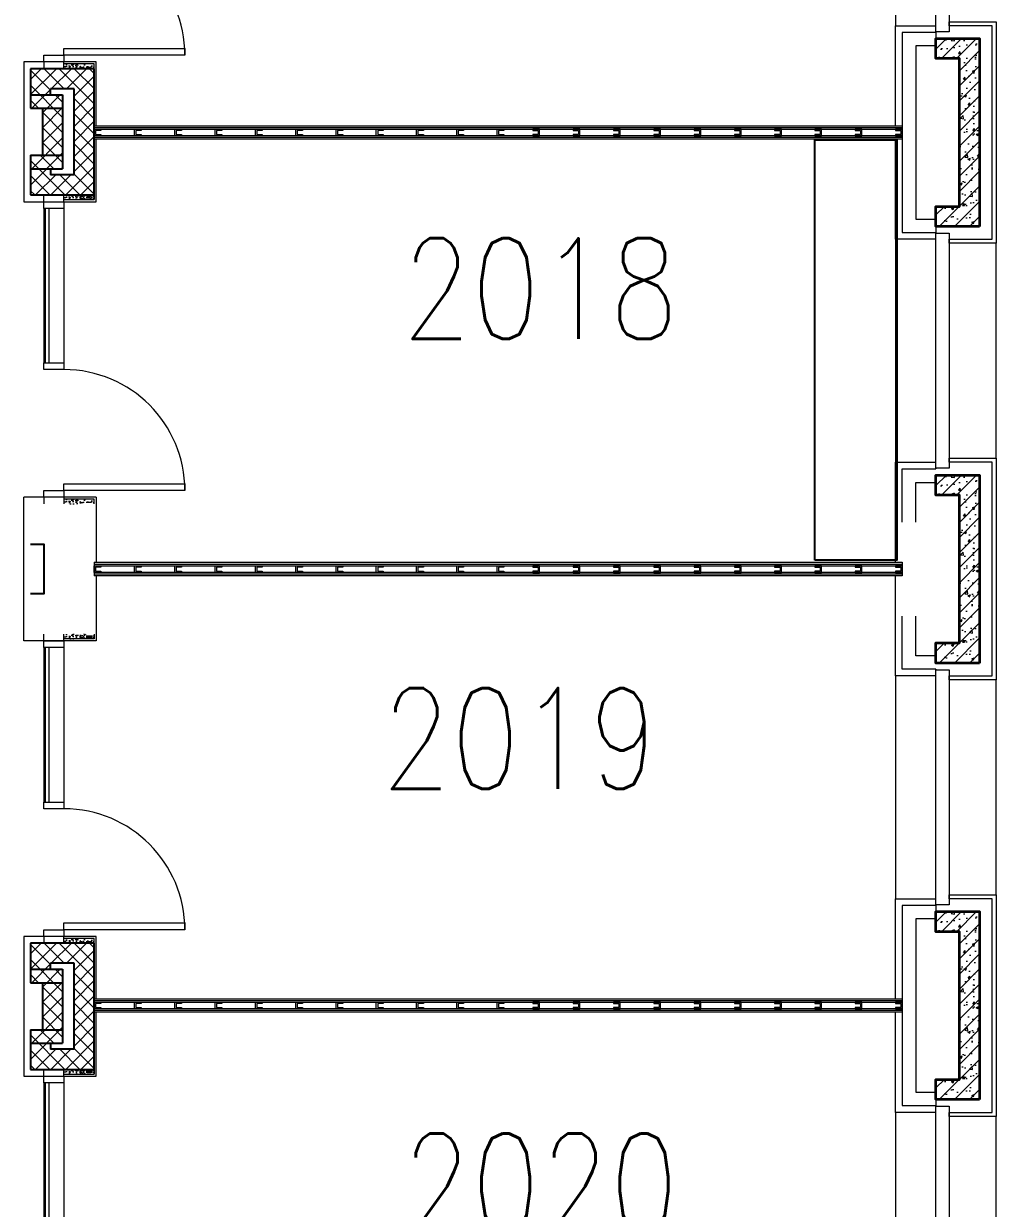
# Model space of a CAD drawing. Header units: inches. Extents: x 342932 to 557958, y 80625 to 242727.
# Drawn here: x 371092 to 378332, y 207792 to 216612 of the extents above; entities that cross this region are included whole.
import ezdxf
from ezdxf.enums import TextEntityAlignment as Align

# ---------------------------------------------------------------- set-up
doc = ezdxf.new("R2010")
doc.units = ezdxf.units.IN
doc.header["$MEASUREMENT"] = 0
for name, color, linetype, lineweight in [('0-Cubicles', 8, 'Continuous', 25), ('First Floor$0$A-G250-G-Walls-Low-Level', 251, 'Continuous', 15), ('First Floor$0$A-G250-G-Walls-Precast-Concrete', 251, 'Continuous', 35), ('First Floor$0$A-G250-M-Walls-Blockwork', 7, 'Continuous', 25), ('First Floor$0$A-G250-M-Walls-Plasterboard-Partition', 7, 'Continuous', 9), ('First Floor$0$A-G252-H-Internal-Walls', 251, 'Continuous', 9), ('First Floor$0$A-G262-H-Precast-Panel', 251, 'Continuous', 5), ('First Floor$0$A-G312-M-Wall-Cladding-Panel', 7, 'Continuous', 9), ('First Floor$0$A-G312-M-Wall-Finish-Plaster', 7, 'Continuous', 15), ('First Floor$0$A-G321-M-Window', 251, 'Continuous', 9), ('First Floor$0$A-G322-M-Door', 251, 'Continuous', 15), ('First Floor$0$Z-Z001-S-Room-Name-Identification-250', 7, 'Continuous', 15)]:
    doc.layers.add(name, color=color, linetype=linetype, lineweight=lineweight)
doc.styles.add('First Floor$0$Tag-RomanS', font='romans.shx', dxfattribs={"width": 0.8})

# ---------------------------------------------------------------- blocks, each defined once
blk = doc.blocks.new('First Floor$0$Door1-faculty offices-2200')
at = {"layer": 'First Floor$0$A-G321-M-Window'}
blk.add_lwpolyline([(50, -65), (1200, -65), (1200, -35), (50, -35)], close=True, dxfattribs=at)
at = {"layer": 'First Floor$0$A-G322-M-Door'}
for p, q in [((50, 75), (1200, 75)), ((50, -75), (1200, -75))]:
    blk.add_line(p, q, dxfattribs=at)
for points in [[(2100, 975), (2150, 975), (2150, 75), (2100, 75)], [(50, 75), (50, -75), (0, -75), (0, 75)], [(1250, 75), (1250, -75), (1200, -75), (1200, 75)], [(2200, 75), (2200, -75), (2150, -75), (2150, 75)]]:
    blk.add_lwpolyline(points, close=True, dxfattribs=at)
blk.add_arc((2150, 75), 900, 90, 180, dxfattribs=at)
blk = doc.blocks.new('First Floor$0$Part Frame1')
for p, q in [((0, 0), (0, -100)), ((0, 0), (6015, 0)), ((0, -12.5), (6015, -12.5)), ((0, -25), (6015, -25)), ((6015, -75), (0, -75)), ((6015, -87.5), (0, -87.5)), ((6015, 0), (6015, -100)), ((6015, -100), (0, -100))]:
    blk.add_line(p, q)
for points in [[(0, -75), (0, -25), (50, -25), (50, -35), (10, -35), (10, -65), (50, -65), (50, -75)], [(300, -75), (300, -25), (350, -25), (350, -35), (310, -35), (310, -65), (350, -65), (350, -75)], [(600, -75), (600, -25), (650, -25), (650, -35), (610, -35), (610, -65), (650, -65), (650, -75)], [(900, -75), (900, -25), (950, -25), (950, -35), (910, -35), (910, -65), (950, -65), (950, -75)], [(1200, -75), (1200, -25), (1250, -25), (1250, -35), (1210, -35), (1210, -65), (1250, -65), (1250, -75)], [(1500, -75), (1500, -25), (1550, -25), (1550, -35), (1510, -35), (1510, -65), (1550, -65), (1550, -75)], [(1800, -75), (1800, -25), (1850, -25), (1850, -35), (1810, -35), (1810, -65), (1850, -65), (1850, -75)], [(2100, -75), (2100, -25), (2150, -25), (2150, -35), (2110, -35), (2110, -65), (2150, -65), (2150, -75)], [(2400, -75), (2400, -25), (2450, -25), (2450, -35), (2410, -35), (2410, -65), (2450, -65), (2450, -75)], [(2700, -75), (2700, -25), (2750, -25), (2750, -35), (2710, -35), (2710, -65), (2750, -65), (2750, -75)], [(3000, -75), (3000, -25), (3050, -25), (3050, -35), (3010, -35), (3010, -65), (3050, -65), (3050, -75)], [(3315, -75), (3315, -25), (3265, -25), (3265, -35), (3305, -35), (3305, -65), (3265, -65), (3265, -75)], [(3615, -75), (3615, -25), (3565, -25), (3565, -35), (3605, -35), (3605, -65), (3565, -65), (3565, -75)], [(3915, -75), (3915, -25), (3865, -25), (3865, -35), (3905, -35), (3905, -65), (3865, -65), (3865, -75)], [(4215, -75), (4215, -25), (4165, -25), (4165, -35), (4205, -35), (4205, -65), (4165, -65), (4165, -75)], [(4515, -75), (4515, -25), (4465, -25), (4465, -35), (4505, -35), (4505, -65), (4465, -65), (4465, -75)], [(4815, -75), (4815, -25), (4765, -25), (4765, -35), (4805, -35), (4805, -65), (4765, -65), (4765, -75)], [(5115, -75), (5115, -25), (5065, -25), (5065, -35), (5105, -35), (5105, -65), (5065, -65), (5065, -75)], [(5415, -75), (5415, -25), (5365, -25), (5365, -35), (5405, -35), (5405, -65), (5365, -65), (5365, -75)], [(5715, -75), (5715, -25), (5665, -25), (5665, -35), (5705, -35), (5705, -65), (5665, -65), (5665, -75)], [(6015, -75), (6015, -25), (5965, -25), (5965, -35), (6005, -35), (6005, -65), (5965, -65), (5965, -75)]]:
    blk.add_lwpolyline(points, close=True)
blk = doc.blocks.new('First Floor$0$tag-roomname')
at = {"lineweight": 18, "ltscale": 0.01, "style": 'First Floor$0$Tag-RomanS', "width": 0.8}
blk.add_attdef('ROOM_NO_2', text='', height=3, dxfattribs=at).set_placement((0, 1.612), align=Align.MIDDLE_CENTER)
at = {"linetype": 'ByBlock', "lineweight": 15, "ltscale": 0.01, "style": 'First Floor$0$Tag-RomanS', "width": 0.8, "flags": 1}
for tag, p in [('ROOM_NAME_1', (0, -2.288)), ('ROOM_NAME_2', (0, -5.744))]:
    blk.add_attdef(tag, text='', height=2.5, dxfattribs=at).set_placement(p, align=Align.MIDDLE_CENTER)

msp = doc.modelspace()

# ---------------------------------------------------------------- hatches: boundary and pattern name
at = {"layer": 'First Floor$0$A-G252-H-Internal-Walls'}
h = msp.add_hatch(dxfattribs=at)
h.set_pattern_fill('ANSI37', color=256, scale=25, style=0)
h.set_pattern_definition([(135, (361748.14, 236436.52), (56.1266, 56.1266), []), (45, (361748.14, 236436.52), (56.1266, -56.1266), [])])
h.paths.add_polyline_path([(371142.1, 216276.5), (371617.1, 216276.5), (371617.1, 215336.5), (371142.1, 215336.5), (371142.1, 215531.5), (371292.1, 215531.5), (371292.1, 215486.5), (371467.1, 215486.5), (371467.1, 216126.5), (371292.1, 216126.5), (371292.1, 216081.5), (371142.1, 216081.5)])
h.paths.add_polyline_path([(371142.1, 216081.5), (371382.1, 216081.5), (371382.1, 215981.5), (371142.1, 215981.5)], flags=17)
h.paths.add_polyline_path([(371232.1, 215981.5), (371382.1, 215981.5), (371382.1, 215631.5), (371232.1, 215631.5)], flags=17)
h.paths.add_polyline_path([(371142.1, 215631.5), (371382.1, 215631.5), (371382.1, 215531.5), (371142.1, 215531.5)])
h = msp.add_hatch(dxfattribs=at)
h.set_pattern_fill('AR-CONC', color=256, scale=0.3, angle=90, style=0)
h.set_pattern_definition([(140, (361382.114, 227661.52), (4.78173, 54.6554), [5.715, -62.865]), (85, (361382.114, 227661.52), (-57.317, -10.57285), [4.572, -50.292]), (190.451, (361382.51, 227666.076), (-52.535, 44.08275), [4.857, -53.427]), (136.1842, (361366.874, 227661.52), (12.6127, 81.3237), [8.5725, -94.2975]), (186.6356, (361367.925, 227668.3), (-74.22767, 71.22127), [7.2855, -80.1405]), (81.184, (361366.87, 227661.52), (-74.22754, 71.2214), [6.858, -75.438]), (111, (361370.684, 227669.14), (30.67966, 45.48446), [5.715, -62.865]), (56, (361370.684, 227669.14), (-55.2564, 18.5406), [4.572, -50.292]), (161.4514, (361373.24, 227672.93), (-24.57686, 64.02495), [4.857, -53.427]), (127.5, (361382.114, 227661.522), (-25.366512, 0.92658), [0, -49.6824, 0, -51.054, 0, -50.4825]), (97.5, (361382.114, 227661.522), (-30.054172, 20.0459), [0, -29.1084, 0, -48.5394, 0, -19.2405]), (57.5, (361382.114, 227644.53), (1.718623, 40.677179), [0, -19.05, 0, -59.436, 0, -78.867]), (47.5, (361382.114, 227636.91), (-7.62795, 44.438754), [0, -24.765, 0, -39.4716, 0, -56.007])])
h.paths.add_polyline_path([(371617.1, 216276.5), (371617.1, 216311.5), (371392.1, 216311.5), (371392.1, 216276.5)])
h = msp.add_hatch(dxfattribs=at)
h.set_pattern_fill('AR-CONC', color=256, scale=0.3, angle=90, style=0)
h.set_pattern_definition([(140, (361382.114, 226686.52), (4.78173, 54.6554), [5.715, -62.865]), (85, (361382.114, 226686.52), (-57.317, -10.57285), [4.572, -50.292]), (190.451, (361382.51, 226691.076), (-52.535, 44.08275), [4.857, -53.427]), (136.1842, (361366.874, 226686.52), (12.6127, 81.3237), [8.5725, -94.2975]), (186.6356, (361367.925, 226693.3), (-74.22767, 71.22127), [7.2855, -80.1405]), (81.184, (361366.87, 226686.52), (-74.22754, 71.2214), [6.858, -75.438]), (111, (361370.684, 226694.14), (30.67966, 45.48446), [5.715, -62.865]), (56, (361370.684, 226694.14), (-55.2564, 18.5406), [4.572, -50.292]), (161.4514, (361373.24, 226697.93), (-24.57686, 64.02495), [4.857, -53.427]), (127.5, (361382.114, 226686.522), (-25.366512, 0.92658), [0, -49.6824, 0, -51.054, 0, -50.4825]), (97.5, (361382.114, 226686.522), (-30.054172, 20.0459), [0, -29.1084, 0, -48.5394, 0, -19.2405]), (57.5, (361382.114, 226669.53), (1.718623, 40.677179), [0, -19.05, 0, -59.436, 0, -78.867]), (47.5, (361382.114, 226661.91), (-7.62795, 44.438754), [0, -24.765, 0, -39.4716, 0, -56.007])])
h.paths.add_polyline_path([(371617.1, 215301.5), (371617.1, 215336.5), (371392.1, 215336.5), (371392.1, 215301.5)])
h = msp.add_hatch(dxfattribs=at)
h.set_pattern_fill('AR-CONC', color=256, scale=0.3, angle=90, style=0)
h.set_pattern_definition([(220, (361382.12, 203951.52), (4.78173, -54.6554), [5.715, -62.865]), (275, (361382.12, 203951.52), (-57.317, 10.57285), [4.572, -50.292]), (169.549, (361382.52, 203946.967), (-52.535, -44.08275), [4.857, -53.427]), (223.8158, (361366.88, 203951.52), (12.6127, -81.3237), [8.5725, -94.2975]), (173.3644, (361367.93, 203944.745), (-74.22767, -71.22127), [7.2855, -80.1405]), (278.816, (361366.88, 203951.52), (-74.22754, -71.2214), [6.858, -75.438]), (249, (361370.69, 203943.9), (30.67966, -45.48446), [5.715, -62.865]), (304, (361370.69, 203943.9), (-55.2564, -18.5406), [4.572, -50.292]), (198.5486, (361373.246, 203940.11), (-24.57686, -64.02495), [4.857, -53.427]), (232.5, (361382.12, 203951.522), (-25.366512, -0.92658), [0, -49.6824, 0, -51.054, 0, -50.4825]), (262.5, (361382.12, 203951.522), (-30.054172, -20.0459), [0, -29.1084, 0, -48.5394, 0, -19.2405]), (302.5, (361382.12, 203968.515), (1.718623, -40.677179), [0, -19.05, 0, -59.436, 0, -78.867]), (312.5, (361382.12, 203976.135), (-7.62795, -44.438754), [0, -24.765, 0, -39.4716, 0, -56.007])])
h.paths.add_polyline_path([(371617.1, 215301.5), (371507.1, 215301.5), (371507.1, 215336.5), (371617.1, 215336.5)])
h = msp.add_hatch(dxfattribs=at)
h.set_pattern_fill('AR-CONC', color=256, scale=0.3, angle=90, style=0)
h.set_pattern_definition([(140, (361382.114, 224421.52), (4.78173, 54.6554), [5.715, -62.865]), (85, (361382.114, 224421.52), (-57.317, -10.57285), [4.572, -50.292]), (190.451, (361382.51, 224426.076), (-52.535, 44.08275), [4.857, -53.427]), (136.1842, (361366.874, 224421.52), (12.6127, 81.3237), [8.5725, -94.2975]), (186.6356, (361367.925, 224428.3), (-74.22767, 71.22127), [7.2855, -80.1405]), (81.184, (361366.87, 224421.52), (-74.22754, 71.2214), [6.858, -75.438]), (111, (361370.684, 224429.14), (30.67966, 45.48446), [5.715, -62.865]), (56, (361370.684, 224429.14), (-55.2564, 18.5406), [4.572, -50.292]), (161.4514, (361373.24, 224432.93), (-24.57686, 64.02495), [4.857, -53.427]), (127.5, (361382.114, 224421.522), (-25.366512, 0.92658), [0, -49.6824, 0, -51.054, 0, -50.4825]), (97.5, (361382.114, 224421.522), (-30.054172, 20.0459), [0, -29.1084, 0, -48.5394, 0, -19.2405]), (57.5, (361382.114, 224404.53), (1.718623, 40.677179), [0, -19.05, 0, -59.436, 0, -78.867]), (47.5, (361382.114, 224396.91), (-7.62795, 44.438754), [0, -24.765, 0, -39.4716, 0, -56.007])])
h.paths.add_polyline_path([(371617.1, 213036.5), (371617.1, 213071.5), (371392.1, 213071.5), (371392.1, 213036.5)])
h = msp.add_hatch(dxfattribs=at)
h.set_pattern_fill('AR-CONC', color=256, scale=0.3, angle=90, style=0)
h.set_pattern_definition([(140, (361382.114, 223416.52), (4.78173, 54.6554), [5.715, -62.865]), (85, (361382.114, 223416.52), (-57.317, -10.57285), [4.572, -50.292]), (190.451, (361382.51, 223421.076), (-52.535, 44.08275), [4.857, -53.427]), (136.1842, (361366.874, 223416.52), (12.6127, 81.3237), [8.5725, -94.2975]), (186.6356, (361367.925, 223423.3), (-74.22767, 71.22127), [7.2855, -80.1405]), (81.184, (361366.87, 223416.52), (-74.22754, 71.2214), [6.858, -75.438]), (111, (361370.684, 223424.14), (30.67966, 45.48446), [5.715, -62.865]), (56, (361370.684, 223424.14), (-55.2564, 18.5406), [4.572, -50.292]), (161.4514, (361373.24, 223427.93), (-24.57686, 64.02495), [4.857, -53.427]), (127.5, (361382.114, 223416.522), (-25.366512, 0.92658), [0, -49.6824, 0, -51.054, 0, -50.4825]), (97.5, (361382.114, 223416.522), (-30.054172, 20.0459), [0, -29.1084, 0, -48.5394, 0, -19.2405]), (57.5, (361382.114, 223399.53), (1.718623, 40.677179), [0, -19.05, 0, -59.436, 0, -78.867]), (47.5, (361382.114, 223391.91), (-7.62795, 44.438754), [0, -24.765, 0, -39.4716, 0, -56.007])])
h.paths.add_polyline_path([(371617.1, 212031.5), (371617.1, 212066.5), (371392.1, 212066.5), (371392.1, 212031.5)])
h = msp.add_hatch(dxfattribs=at)
h.set_pattern_fill('AR-CONC', color=256, scale=0.3, angle=90, style=0)
h.set_pattern_definition([(220, (361382.12, 200681.5), (4.78173, -54.6554), [5.715, -62.865]), (275, (361382.12, 200681.5), (-57.317, 10.57285), [4.572, -50.292]), (169.549, (361382.52, 200676.945), (-52.535, -44.08275), [4.857, -53.427]), (223.8158, (361366.88, 200681.5), (12.6127, -81.3237), [8.5725, -94.2975]), (173.3644, (361367.93, 200674.72), (-74.22767, -71.22127), [7.2855, -80.1405]), (278.816, (361366.88, 200681.5), (-74.22754, -71.2214), [6.858, -75.438]), (249, (361370.69, 200673.88), (30.67966, -45.48446), [5.715, -62.865]), (304, (361370.69, 200673.88), (-55.2564, -18.5406), [4.572, -50.292]), (198.5486, (361373.25, 200670.09), (-24.57686, -64.02495), [4.857, -53.427]), (232.5, (361382.121, 200681.5), (-25.366512, -0.92658), [0, -49.6824, 0, -51.054, 0, -50.4825]), (262.5, (361382.12, 200681.5), (-30.054172, -20.0459), [0, -29.1084, 0, -48.5394, 0, -19.2405]), (302.5, (361382.121, 200698.492), (1.718623, -40.677179), [0, -19.05, 0, -59.436, 0, -78.867]), (312.5, (361382.12, 200706.112), (-7.62795, -44.438754), [0, -24.765, 0, -39.4716, 0, -56.007])])
h.paths.add_polyline_path([(371617.1, 212031.5), (371507.1, 212031.5), (371507.1, 212066.5), (371617.1, 212066.5)])
h = msp.add_hatch(dxfattribs=at)
h.set_pattern_fill('ANSI37', color=256, scale=25, style=0)
h.set_pattern_definition([(135, (361748.14, 229926.52), (56.1266, 56.1266), []), (45, (361748.14, 229926.52), (56.1266, -56.1266), [])])
h.paths.add_polyline_path([(371142.1, 209766.5), (371617.1, 209766.5), (371617.1, 208826.5), (371142.1, 208826.5), (371142.1, 209021.5), (371292.1, 209021.5), (371292.1, 208976.5), (371467.1, 208976.5), (371467.1, 209616.5), (371292.1, 209616.5), (371292.1, 209571.5), (371142.1, 209571.5)])
h.paths.add_polyline_path([(371142.1, 209571.5), (371382.1, 209571.5), (371382.1, 209471.5), (371142.1, 209471.5)], flags=17)
h.paths.add_polyline_path([(371232.1, 209471.5), (371382.1, 209471.5), (371382.1, 209121.5), (371232.1, 209121.5)], flags=17)
h.paths.add_polyline_path([(371142.1, 209121.5), (371382.1, 209121.5), (371382.1, 209021.5), (371142.1, 209021.5)])
h = msp.add_hatch(dxfattribs=at)
h.set_pattern_fill('AR-CONC', color=256, scale=0.3, angle=90, style=0)
h.set_pattern_definition([(140, (361382.114, 221151.52), (4.78173, 54.6554), [5.715, -62.865]), (85, (361382.114, 221151.52), (-57.317, -10.57285), [4.572, -50.292]), (190.451, (361382.51, 221156.076), (-52.535, 44.08275), [4.857, -53.427]), (136.1842, (361366.874, 221151.52), (12.6127, 81.3237), [8.5725, -94.2975]), (186.6356, (361367.925, 221158.3), (-74.22767, 71.22127), [7.2855, -80.1405]), (81.184, (361366.87, 221151.52), (-74.22754, 71.2214), [6.858, -75.438]), (111, (361370.684, 221159.14), (30.67966, 45.48446), [5.715, -62.865]), (56, (361370.684, 221159.14), (-55.2564, 18.5406), [4.572, -50.292]), (161.4514, (361373.24, 221162.93), (-24.57686, 64.02495), [4.857, -53.427]), (127.5, (361382.114, 221151.522), (-25.366512, 0.92658), [0, -49.6824, 0, -51.054, 0, -50.4825]), (97.5, (361382.114, 221151.522), (-30.054172, 20.0459), [0, -29.1084, 0, -48.5394, 0, -19.2405]), (57.5, (361382.114, 221134.53), (1.718623, 40.677179), [0, -19.05, 0, -59.436, 0, -78.867]), (47.5, (361382.114, 221126.91), (-7.62795, 44.438754), [0, -24.765, 0, -39.4716, 0, -56.007])])
h.paths.add_polyline_path([(371617.1, 209766.5), (371617.1, 209801.5), (371392.1, 209801.5), (371392.1, 209766.5)])
h = msp.add_hatch(dxfattribs=at)
h.set_pattern_fill('AR-CONC', color=256, scale=0.3, angle=90, style=0)
h.set_pattern_definition([(140, (361382.116, 221151.52), (4.78173, 54.6554), [5.715, -62.865]), (85, (361382.116, 221151.52), (-57.317, -10.57285), [4.572, -50.292]), (190.451, (361382.514, 221156.076), (-52.535, 44.08275), [4.857, -53.427]), (136.1842, (361366.876, 221151.52), (12.6127, 81.3237), [8.5725, -94.2975]), (186.6356, (361367.93, 221158.3), (-74.22767, 71.22127), [7.2855, -80.1405]), (81.184, (361366.876, 221151.52), (-74.22754, 71.2214), [6.858, -75.438]), (111, (361370.686, 221159.14), (30.67966, 45.48446), [5.715, -62.865]), (56, (361370.686, 221159.14), (-55.2564, 18.5406), [4.572, -50.292]), (161.4514, (361373.24, 221162.93), (-24.57686, 64.02495), [4.857, -53.427]), (127.5, (361382.116, 221151.522), (-25.366512, 0.92658), [0, -49.6824, 0, -51.054, 0, -50.4825]), (97.5, (361382.116, 221151.522), (-30.054172, 20.0459), [0, -29.1084, 0, -48.5394, 0, -19.2405]), (57.5, (361382.116, 221134.53), (1.718623, 40.677179), [0, -19.05, 0, -59.436, 0, -78.867]), (47.5, (361382.116, 221126.91), (-7.62795, 44.438754), [0, -24.765, 0, -39.4716, 0, -56.007])])
h.paths.add_polyline_path([(371617.1, 209801.5), (371507.1, 209801.5), (371507.1, 209766.5), (371617.1, 209766.5)])
h = msp.add_hatch(dxfattribs=at)
h.set_pattern_fill('AR-CONC', color=256, scale=0.3, angle=90, style=0)
h.set_pattern_definition([(140, (361382.114, 220176.52), (4.78173, 54.6554), [5.715, -62.865]), (85, (361382.114, 220176.52), (-57.317, -10.57285), [4.572, -50.292]), (190.451, (361382.51, 220181.076), (-52.535, 44.08275), [4.857, -53.427]), (136.1842, (361366.874, 220176.52), (12.6127, 81.3237), [8.5725, -94.2975]), (186.6356, (361367.925, 220183.3), (-74.22767, 71.22127), [7.2855, -80.1405]), (81.184, (361366.87, 220176.52), (-74.22754, 71.2214), [6.858, -75.438]), (111, (361370.684, 220184.14), (30.67966, 45.48446), [5.715, -62.865]), (56, (361370.684, 220184.14), (-55.2564, 18.5406), [4.572, -50.292]), (161.4514, (361373.24, 220187.93), (-24.57686, 64.02495), [4.857, -53.427]), (127.5, (361382.114, 220176.522), (-25.366512, 0.92658), [0, -49.6824, 0, -51.054, 0, -50.4825]), (97.5, (361382.114, 220176.522), (-30.054172, 20.0459), [0, -29.1084, 0, -48.5394, 0, -19.2405]), (57.5, (361382.114, 220159.53), (1.718623, 40.677179), [0, -19.05, 0, -59.436, 0, -78.867]), (47.5, (361382.114, 220151.91), (-7.62795, 44.438754), [0, -24.765, 0, -39.4716, 0, -56.007])])
h.paths.add_polyline_path([(371617.1, 208791.5), (371617.1, 208826.5), (371392.1, 208826.5), (371392.1, 208791.5)])
h = msp.add_hatch(dxfattribs=at)
h.set_pattern_fill('AR-CONC', color=256, scale=0.3, angle=90, style=0)
h.set_pattern_definition([(220, (361382.116, 197441.52), (4.78173, -54.6554), [5.715, -62.865]), (275, (361382.116, 197441.52), (-57.317, 10.57285), [4.572, -50.292]), (169.549, (361382.514, 197436.967), (-52.535, -44.08275), [4.857, -53.427]), (223.8158, (361366.876, 197441.52), (12.6127, -81.3237), [8.5725, -94.2975]), (173.3644, (361367.93, 197434.745), (-74.22767, -71.22127), [7.2855, -80.1405]), (278.816, (361366.876, 197441.52), (-74.22754, -71.2214), [6.858, -75.438]), (249, (361370.686, 197433.9), (30.67966, -45.48446), [5.715, -62.865]), (304, (361370.686, 197433.9), (-55.2564, -18.5406), [4.572, -50.292]), (198.5486, (361373.24, 197430.11), (-24.57686, -64.02495), [4.857, -53.427]), (232.5, (361382.116, 197441.522), (-25.366512, -0.92658), [0, -49.6824, 0, -51.054, 0, -50.4825]), (262.5, (361382.116, 197441.522), (-30.054172, -20.0459), [0, -29.1084, 0, -48.5394, 0, -19.2405]), (302.5, (361382.116, 197458.515), (1.718623, -40.677179), [0, -19.05, 0, -59.436, 0, -78.867]), (312.5, (361382.116, 197466.135), (-7.62795, -44.438754), [0, -24.765, 0, -39.4716, 0, -56.007])])
h.paths.add_polyline_path([(371617.1, 208791.5), (371507.1, 208791.5), (371507.1, 208826.5), (371617.1, 208826.5)])
at = {"layer": 'First Floor$0$A-G262-H-Precast-Panel'}
h = msp.add_hatch(dxfattribs=at)
h.set_pattern_fill('AR-CONC', color=256, style=0)
h.set_pattern_definition([(50, (361382.11, 249426.52), (182.18467, -15.9391), [19.05, -209.55]), (355, (361382.11, 249426.52), (-35.2428, 191.0566), [15.24, -167.64]), (100.451, (361397.3, 249425.2), (146.9425, 175.1167), [16.19, -178.09]), (46.1842, (361382.11, 249477.32), (271.079, -42.0423), [28.575, -314.325]), (96.6356, (361404.7, 249473.82), (237.4042, 247.4256), [24.285, -267.135]), (351.184, (361382.1, 249477.32), (237.4046, 247.4251), [22.86, -251.46]), (21, (361407.51, 249464.62), (151.6149, -102.2655), [19.05, -209.55]), (326, (361407.51, 249464.62), (61.802, 184.188), [15.24, -167.64]), (71.4514, (361420.15, 249456.1), (213.4165, 81.92286), [16.19, -178.09]), (37.5, (361382.113, 249426.52), (3.0886, 84.55504), [0, -165.608, 0, -170.18, 0, -168.275]), (7.5, (361382.11, 249426.52), (66.81966, 100.18057), [0, -97.028, 0, -161.798, 0, -64.135]), (327.5, (361325.47, 249426.52), (135.5906, -5.72874), [0, -63.5, 0, -198.12, 0, -262.89]), (317.5, (361300.07, 249426.52), (148.12918, 25.4265), [0, -82.55, 0, -131.572, 0, -186.69])])
h.paths.add_polyline_path([(378207.1, 215101.5), (377882.1, 215101.5), (377882.1, 215251.5), (378057.1, 215251.5), (378057.1, 216351.5), (377882.1, 216351.5), (377882.1, 216501.5), (378207.1, 216501.5)])
h = msp.add_hatch(dxfattribs=at)
h.set_pattern_fill('ANSI31', color=256, scale=25, style=0)
h.set_pattern_definition([(45, (361382.11, 249426.52), (-56.1266, 56.1266), [])])
h.paths.add_polyline_path([(378207.1, 215101.5), (377882.1, 215101.5), (377882.1, 215251.5), (378057.1, 215251.5), (378057.1, 216351.5), (377882.1, 216351.5), (377882.1, 216501.5), (378207.1, 216501.5)])
h = msp.add_hatch(dxfattribs=at)
h.set_pattern_fill('AR-CONC', color=256, style=0)
h.set_pattern_definition([(50, (361382.11, 246176.52), (182.18467, -15.9391), [19.05, -209.55]), (355, (361382.11, 246176.52), (-35.2428, 191.0566), [15.24, -167.64]), (100.451, (361397.3, 246175.2), (146.9425, 175.1167), [16.19, -178.09]), (46.1842, (361382.11, 246227.32), (271.079, -42.0423), [28.575, -314.325]), (96.6356, (361404.7, 246223.82), (237.4042, 247.4256), [24.285, -267.135]), (351.184, (361382.1, 246227.32), (237.4046, 247.4251), [22.86, -251.46]), (21, (361407.51, 246214.62), (151.6149, -102.2655), [19.05, -209.55]), (326, (361407.51, 246214.62), (61.802, 184.188), [15.24, -167.64]), (71.4514, (361420.15, 246206.1), (213.4165, 81.92286), [16.19, -178.09]), (37.5, (361382.113, 246176.52), (3.0886, 84.55504), [0, -165.608, 0, -170.18, 0, -168.275]), (7.5, (361382.11, 246176.52), (66.81966, 100.18057), [0, -97.028, 0, -161.798, 0, -64.135]), (327.5, (361325.47, 246176.52), (135.5906, -5.72874), [0, -63.5, 0, -198.12, 0, -262.89]), (317.5, (361300.07, 246176.52), (148.12918, 25.4265), [0, -82.55, 0, -131.572, 0, -186.69])])
h.paths.add_polyline_path([(378207.1, 211851.5), (377882.1, 211851.5), (377882.1, 212001.5), (378057.1, 212001.5), (378057.1, 213101.5), (377882.1, 213101.5), (377882.1, 213251.5), (378207.1, 213251.5)])
h = msp.add_hatch(dxfattribs=at)
h.set_pattern_fill('ANSI31', color=256, scale=25, style=0)
h.set_pattern_definition([(45, (361382.11, 246176.52), (-56.1266, 56.1266), [])])
h.paths.add_polyline_path([(378207.1, 211851.5), (377882.1, 211851.5), (377882.1, 212001.5), (378057.1, 212001.5), (378057.1, 213101.5), (377882.1, 213101.5), (377882.1, 213251.5), (378207.1, 213251.5)])
h = msp.add_hatch(dxfattribs=at)
h.set_pattern_fill('AR-CONC', color=256, style=0)
h.set_pattern_definition([(50, (361382.11, 242926.52), (182.18467, -15.9391), [19.05, -209.55]), (355, (361382.11, 242926.52), (-35.2428, 191.0566), [15.24, -167.64]), (100.451, (361397.3, 242925.2), (146.9425, 175.1167), [16.19, -178.09]), (46.1842, (361382.11, 242977.32), (271.079, -42.0423), [28.575, -314.325]), (96.6356, (361404.7, 242973.82), (237.4042, 247.4256), [24.285, -267.135]), (351.184, (361382.1, 242977.32), (237.4046, 247.4251), [22.86, -251.46]), (21, (361407.51, 242964.62), (151.6149, -102.2655), [19.05, -209.55]), (326, (361407.51, 242964.62), (61.802, 184.188), [15.24, -167.64]), (71.4514, (361420.15, 242956.1), (213.4165, 81.92286), [16.19, -178.09]), (37.5, (361382.114, 242926.52), (3.0886, 84.55504), [0, -165.608, 0, -170.18, 0, -168.275]), (7.5, (361382.11, 242926.52), (66.81966, 100.18057), [0, -97.028, 0, -161.798, 0, -64.135]), (327.5, (361325.47, 242926.52), (135.5906, -5.72874), [0, -63.5, 0, -198.12, 0, -262.89]), (317.5, (361300.07, 242926.52), (148.12918, 25.4265), [0, -82.55, 0, -131.572, 0, -186.69])])
h.paths.add_polyline_path([(378207.1, 208601.5), (377882.1, 208601.5), (377882.1, 208751.5), (378057.1, 208751.5), (378057.1, 209851.5), (377882.1, 209851.5), (377882.1, 210001.5), (378207.1, 210001.5)])
h = msp.add_hatch(dxfattribs=at)
h.set_pattern_fill('ANSI31', color=256, scale=25, style=0)
h.set_pattern_definition([(45, (361382.11, 242926.52), (-56.1266, 56.1266), [])])
h.paths.add_polyline_path([(378207.1, 208601.5), (377882.1, 208601.5), (377882.1, 208751.5), (378057.1, 208751.5), (378057.1, 209851.5), (377882.1, 209851.5), (377882.1, 210001.5), (378207.1, 210001.5)])

# ---------------------------------------------------------------- linework, layer by layer
at = {"layer": '0-Cubicles'}
msp.add_lwpolyline([(376982.1, 212616.5), (376982.1, 215746.5), (377592.1, 215746.5), (377592.1, 212616.5), (376982.1, 212616.5)], dxfattribs=at)
at = {"layer": 'First Floor$0$A-G250-G-Walls-Low-Level'}
for p, q in [((377582.1, 218256.5), (377582.1, 216596.5)), ((377582.1, 215006.5), (377582.1, 213346.5)), ((378332.1, 213376.5), (378332.1, 214976.5)), ((377582.1, 211756.5), (377582.1, 210096.5)), ((378332.1, 210126.5), (378332.1, 211726.5)), ((377582.1, 208506.5), (377582.1, 206846.5)), ((378332.1, 206876.5), (378332.1, 208476.5))]:
    msp.add_line(p, q, dxfattribs=at)
at = {"layer": 'First Floor$0$A-G250-G-Walls-Precast-Concrete'}
for points in [[(378207.1, 215101.5), (377882.1, 215101.5), (377882.1, 215251.5), (378057.1, 215251.5), (378057.1, 216351.5), (377882.1, 216351.5), (377882.1, 216501.5), (378207.1, 216501.5), (378207.1, 215101.5)], [(378207.1, 211851.5), (377882.1, 211851.5), (377882.1, 212001.5), (378057.1, 212001.5), (378057.1, 213101.5), (377882.1, 213101.5), (377882.1, 213251.5), (378207.1, 213251.5), (378207.1, 211851.5)], [(378207.1, 208601.5), (377882.1, 208601.5), (377882.1, 208751.5), (378057.1, 208751.5), (378057.1, 209851.5), (377882.1, 209851.5), (377882.1, 210001.5), (378207.1, 210001.5), (378207.1, 208601.5)]]:
    msp.add_lwpolyline(points, dxfattribs=at)
at = {"layer": 'First Floor$0$A-G250-M-Walls-Blockwork'}
for p, q in [((371617.1, 216276.5, 0), (371142.1, 216276.5, 0)), ((371142.1, 216276.5, 0), (371142.1, 215981.5, 0)), ((371617.1, 215336.5, 0), (371617.1, 216276.5, 0)), ((371142.1, 216081.5, 0), (371382.1, 216081.5, 0)), ((371467.1, 216126.5, 0), (371292.1, 216126.5, 0)), ((371292.1, 216081.5, 0), (371292.1, 216126.5, 0)), ((371382.1, 216081.5, 0), (371382.1, 215531.5, 0)), ((371467.1, 215486.5, 0), (371467.1, 216126.5, 0)), ((371142.1, 215981.5, 0), (371382.1, 215981.5, 0)), ((371232.1, 215981.5, 0), (371232.1, 215631.5, 0)), ((371142.1, 215631.5, 0), (371142.1, 215336.5, 0)), ((371142.1, 215631.5, 0), (371382.1, 215631.5, 0)), ((371142.1, 215531.5, 0), (371382.1, 215531.5, 0)), ((371292.1, 215531.5, 0), (371292.1, 215486.5, 0)), ((371467.1, 215486.5, 0), (371292.1, 215486.5, 0)), ((371142.1, 215336.5, 0), (371617.1, 215336.5, 0)), ((371617.1, 209766.5), (371142.1, 209766.5)), ((371142.1, 209766.5), (371142.1, 209471.5)), ((371617.1, 208826.5), (371617.1, 209766.5)), ((371142.1, 209571.5), (371382.1, 209571.5)), ((371467.1, 209616.5), (371292.1, 209616.5)), ((371292.1, 209571.5), (371292.1, 209616.5)), ((371382.1, 209571.5), (371382.1, 209021.5)), ((371467.1, 208976.5), (371467.1, 209616.5)), ((371142.1, 209471.5), (371382.1, 209471.5)), ((371232.1, 209471.5), (371232.1, 209121.5)), ((371142.1, 209121.5), (371142.1, 208826.5)), ((371142.1, 209121.5), (371382.1, 209121.5)), ((371142.1, 209021.5), (371382.1, 209021.5)), ((371292.1, 209021.5), (371292.1, 208976.5)), ((371467.1, 208976.5), (371292.1, 208976.5)), ((371142.1, 208826.5), (371617.1, 208826.5))]:
    msp.add_line(p, q, dxfattribs=at)
msp.add_lwpolyline([(371142.1, 212736.5), (371242.1, 212736.5), (371242.1, 212366.5), (371142.1, 212366.5)], dxfattribs=at)
at = {"layer": 'First Floor$0$A-G312-M-Wall-Cladding-Panel'}
for points in [[(377982.1, 215006.5), (378302.1, 215006.5), (378302.1, 216596.5), (377982.1, 216596.5), (377982.1, 216626.5), (378332.1, 216626.5), (378332.1, 214976.5), (377982.1, 214976.5)], [(377982.1, 211756.5), (378302.1, 211756.5), (378302.1, 213346.5), (377982.1, 213346.5), (377982.1, 213376.5), (378332.1, 213376.5), (378332.1, 211726.5), (377982.1, 211726.5)], [(377982.1, 208506.5), (378302.1, 208506.5), (378302.1, 210096.5), (377982.1, 210096.5), (377982.1, 210126.5), (378332.1, 210126.5), (378332.1, 208476.5), (377982.1, 208476.5)]]:
    msp.add_lwpolyline(points, close=True, dxfattribs=at)
at = {"layer": 'First Floor$0$A-G312-M-Wall-Finish-Plaster'}
for p, q in [((377582.1, 215851.5), (377582.1, 216596.5)), ((377582.1, 216596.5), (377882.1, 216596.5)), ((371632.1, 216326.5, 0), (371092.1, 216326.5, 0)), ((371092.1, 216326.5, 0), (371092.1, 215286.5, 0)), ((371242.1, 216326.5, 0), (371242.1, 216276.5, 0)), ((371392.1, 216276.5, 0), (371392.1, 216326.5, 0)), ((371617.1, 216311.5, 0), (371392.1, 216311.5, 0)), ((371617.1, 216276.5, 0), (371617.1, 216311.5, 0)), ((371632.1, 215851.5, 0), (371632.1, 216326.5, 0)), ((371632.1, 215286.5, 0), (371632.1, 215751.5, 0)), ((377582.1, 215006.5), (377582.1, 215751.5)), ((371092.1, 215286.5, 0), (371632.1, 215286.5, 0)), ((371242.1, 215286.5, 0), (371242.1, 215336.5, 0)), ((371392.1, 215286.5, 0), (371392.1, 215336.5, 0)), ((371392.1, 215301.5, 0), (371617.1, 215301.5, 0)), ((371617.1, 215336.5, 0), (371617.1, 215301.5, 0)), ((377882.1, 215006.5), (377582.1, 215006.5)), ((377582.1, 212601.5), (377582.1, 213346.5)), ((377582.1, 213346.5), (377882.1, 213346.5)), ((377882.1, 213301.5), (377882.1, 213296.5)), ((371632.1, 213086.5), (371092.1, 213086.5, 0)), ((371092.1, 212016.5), (371092.1, 213086.5)), ((371242.1, 213086.5, 0), (371242.1, 213036.5)), ((371392.1, 213086.5), (371392.1, 213036.5)), ((371632.1, 213086.5), (371632.1, 212601.5)), ((371617.1, 213071.5), (371392.1, 213071.5)), ((371617.1, 213036.5), (371617.1, 213071.5)), ((371632.1, 212501.5), (371632.1, 212016.5)), ((377582.1, 211756.5), (377582.1, 212501.5)), ((371632.1, 212016.5), (371092.1, 212016.5, 0)), ((371242.1, 212016.5, 0), (371242.1, 212066.5)), ((371392.1, 212016.5, 0), (371392.1, 212066.5, 0)), ((371617.1, 212031.5), (371392.1, 212031.5)), ((371617.1, 212066.5), (371617.1, 212031.5)), ((377882.1, 211756.5), (377582.1, 211756.5)), ((377882.1, 211806.5), (377882.1, 211801.5)), ((377582.1, 209351.5), (377582.1, 210096.5)), ((377582.1, 210096.5), (377882.1, 210096.5)), ((371632.1, 209816.5), (371092.1, 209816.5)), ((371092.1, 209816.5), (371092.1, 208776.5)), ((371242.1, 209816.5, 0), (371242.1, 209766.5)), ((371392.1, 209766.5), (371392.1, 209816.5)), ((371632.1, 209351.5), (371632.1, 209816.5)), ((371617.1, 209801.5), (371392.1, 209801.5)), ((371617.1, 209766.5), (371617.1, 209801.5)), ((371632.1, 208776.5), (371632.1, 209251.5)), ((377582.1, 208506.5), (377582.1, 209251.5)), ((371092.1, 208776.5), (371632.1, 208776.5)), ((371242.1, 208776.5), (371242.1, 208826.5)), ((371392.1, 208776.5), (371392.1, 208826.5)), ((371392.1, 208791.5), (371617.1, 208791.5)), ((371617.1, 208826.5), (371617.1, 208791.5)), ((377882.1, 208506.5), (377582.1, 208506.5))]:
    msp.add_line(p, q, dxfattribs=at)
for points in [[(377582.1, 215871.5), (377582.1, 216596.5), (377882.1, 216596.5)], [(377882.1, 216551.5), (377882.1, 216546.5), (377632.1, 216546.5), (377632.1, 215056.5), (377882.1, 215056.5), (377882.1, 215051.5)], [(377882.1, 216551.5), (377882.1, 216446.5), (377732.1, 216446.5), (377732.1, 215156.5), (377882.1, 215156.5), (377882.1, 215051.5)], [(377882.1, 215006.5), (377582.1, 215006.5), (377582.1, 215731.5)], [(377632.1, 212901.5), (377632.1, 213296.5), (377882.1, 213296.5)], [(377732.1, 212901.5), (377732.1, 213196.5), (377882.1, 213196.5)], [(377882.1, 211806.5), (377632.1, 211806.5), (377632.1, 212201.5)], [(377882.1, 211906.5), (377732.1, 211906.5), (377732.1, 212201.5)], [(377582.1, 209371.5), (377582.1, 210096.5), (377882.1, 210096.5)], [(377882.1, 210051.5), (377882.1, 210046.5), (377632.1, 210046.5), (377632.1, 208556.5), (377882.1, 208556.5), (377882.1, 208551.5)], [(377882.1, 210051.5), (377882.1, 209946.5), (377732.1, 209946.5), (377732.1, 208656.5), (377882.1, 208656.5), (377882.1, 208551.5)], [(377882.1, 208506.5), (377582.1, 208506.5), (377582.1, 209231.5)]]:
    msp.add_lwpolyline(points, dxfattribs=at)
at = {"layer": 'First Floor$0$A-G321-M-Window'}
for points in [[(377882.1, 216551.5), (377882.1, 218301.5), (377982.1, 218301.5), (377982.1, 216551.5)], [(377882.1, 213301.5), (377882.1, 215051.5), (377982.1, 215051.5), (377982.1, 213301.5)], [(377882.1, 210051.5), (377882.1, 211801.5), (377982.1, 211801.5), (377982.1, 210051.5)], [(377882.1, 206801.5), (377882.1, 208551.5), (377982.1, 208551.5), (377982.1, 206801.5)]]:
    msp.add_lwpolyline(points, close=True, dxfattribs=at)

# ---------------------------------------------------------------- block references
at = {"layer": 'First Floor$0$A-G250-M-Walls-Plasterboard-Partition'}
for p in [(371617.1, 215851.5), (371617.1, 212601.5), (371617.1, 209351.5)]:
    msp.add_blockref('First Floor$0$Part Frame1', p, dxfattribs=at)
at = {"layer": 'First Floor$0$A-G322-M-Door', "rotation": 270}
for p in [(371317.1, 218526.5, 0), (371317.1, 215286.5, 0), (371317.1, 212016.5, 0), (371317.1, 208776.5)]:
    msp.add_blockref('First Floor$0$Door1-faculty offices-2200', p, dxfattribs=at)
at = {"layer": 'First Floor$0$Z-Z001-S-Room-Name-Identification-250'}
ref = msp.add_blockref('First Floor$0$tag-roomname', (374938.1, 214236.5), dxfattribs=dict(at, xscale=250, yscale=250, zscale=250))
ref.add_attrib('ROOM_NO_2', '2018', dxfattribs={"layer": '0', "lineweight": 18, "ltscale": 0.01, "height": 750, "style": 'First Floor$0$Tag-RomanS', "width": 0.8}).set_placement((374938.1, 214639.4), align=Align.MIDDLE_CENTER)
ref = msp.add_blockref('First Floor$0$tag-roomname', (374786.1, 210886.8), dxfattribs=dict(at, xscale=250, yscale=250, zscale=250))
ref.add_attrib('ROOM_NO_2', '2019', dxfattribs={"layer": '0', "lineweight": 18, "ltscale": 0.01, "height": 750, "style": 'First Floor$0$Tag-RomanS', "width": 0.8}).set_placement((374786.1, 211289.7), align=Align.MIDDLE_CENTER)
ref = msp.add_blockref('First Floor$0$tag-roomname', (374938.1, 207570.5), dxfattribs=dict(at, xscale=250, yscale=250, zscale=250))
ref.add_attrib('ROOM_NO_2', '2020', dxfattribs={"layer": '0', "lineweight": 18, "ltscale": 0.01, "height": 750, "style": 'First Floor$0$Tag-RomanS', "width": 0.8}).set_placement((374938.1, 207973.4), align=Align.MIDDLE_CENTER)

doc.saveas('drawing.dxf')
